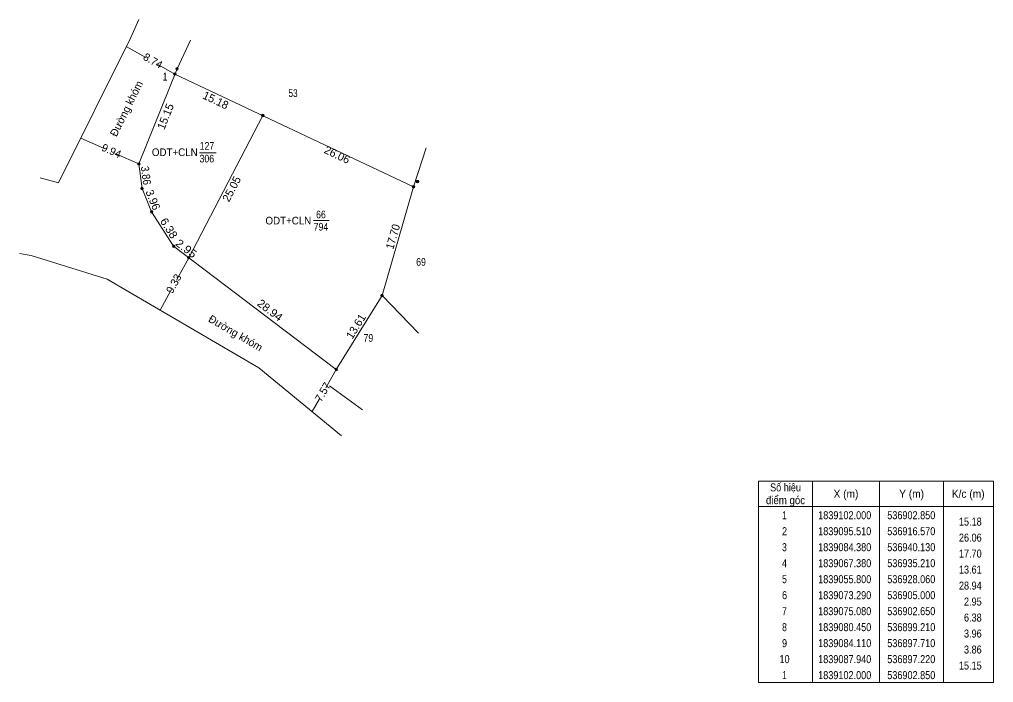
# Model space of a CAD drawing. Header units: metres. Extents: x 536641 to 537090, y 1839007 to 1839318.
# Drawn here: x 536878.6 to 537030.8, y 1839006.9 to 1839110.5 of the extents above; entities that cross this region are included whole.
import ezdxf
from ezdxf.enums import TextEntityAlignment as Align

# ---------------------------------------------------------------- set-up
doc = ezdxf.new("R2010")
doc.units = ezdxf.units.M
doc.header["$LTSCALE"] = 0.5
doc.layers.add('15', color=7, linetype='Continuous', lineweight=13)
doc.layers.add('63', color=7, linetype='Continuous', lineweight=13)

msp = doc.modelspace()

# ---------------------------------------------------------------- hatches: boundary and pattern name
at = {"layer": '15'}
for points in [[(536903.05, 1839102, 1), (536902.65, 1839102, 1)], [(536903.38, 1839102.83, 1), (536902.98, 1839102.83, 1)], [(536916.77, 1839095.51, 1), (536916.37, 1839095.51, 1)], [(536897.42, 1839087.94, 1), (536897.02, 1839087.94, 1)], [(536940.96, 1839085.21, 1), (536940.56, 1839085.21, 1)], [(536897.91, 1839084.11, 1), (536897.51, 1839084.11, 1)], [(536940.33, 1839084.38, 1), (536939.93, 1839084.38, 1)], [(536899.41, 1839080.45, 1), (536899.01, 1839080.45, 1)], [(536902.85, 1839075.08, 1), (536902.45, 1839075.08, 1)], [(536905.2, 1839073.29, 1), (536904.8, 1839073.29, 1)], [(536935.41, 1839067.38, 1), (536935.01, 1839067.38, 1)], [(536928.26, 1839055.8, 1), (536927.86, 1839055.8, 1)]]:
    msp.add_hatch(color=256, dxfattribs=at).paths.add_polyline_path(points)

# ---------------------------------------------------------------- linework, layer by layer
for p, q in [((536895.94, 1839107.7), (536897.22, 1839110.53)), ((536905.29, 1839107.31), (536903.18, 1839102.83)), ((536898.28, 1839104.6), (536895.25, 1839106.32)), ((536902.85, 1839102), (536900.02, 1839103.61)), ((536940.13, 1839084.38), (536902.85, 1839102)), ((536916.57, 1839095.51), (536905, 1839073.29)), ((536891.67, 1839090.41), (536888.14, 1839091.98)), ((536942.08, 1839090.44), (536940.13, 1839084.38)), ((536897.22, 1839087.94), (536893.64, 1839089.53)), ((536906.68, 1839089.66), (536909.29, 1839089.66)), ((536924.49, 1839079.09), (536926.95, 1839079.09)), ((536905, 1839073.29), (536903.11, 1839069.79)), ((536915.96, 1839056.09), (536892.25, 1839069.93)), ((536902.22, 1839068.14), (536900.56, 1839065.08)), ((536940.91, 1839061.51), (536935.21, 1839067.38)), ((536915.96, 1839056.09), (536928.88, 1839045.45)), ((536928.06, 1839055.8), (536926.43, 1839052.97)), ((536926.99, 1839053.26), (536932.15, 1839049.52)), ((536925.43, 1839051.24), (536924.28, 1839049.24))]:
    msp.add_line(p, q, dxfattribs=at)
for points in [[(536895.94, 1839107.7), (536884.66, 1839084.97), (536881.8, 1839085.76)], [(536895.94, 1839107.7), (536884.66, 1839084.97), (536881.8, 1839085.76)], [(536903.18, 1839102.83), (536897.22, 1839087.94), (536897.71, 1839084.11), (536899.21, 1839080.45), (536902.65, 1839075.08), (536928.06, 1839055.8)], [(536903.18, 1839102.83), (536897.22, 1839087.94), (536897.71, 1839084.11), (536899.21, 1839080.45), (536902.65, 1839075.08), (536928.06, 1839055.8)], [(536940.13, 1839084.38), (536935.21, 1839067.38), (536928.06, 1839055.8)], [(536878.56, 1839073.93), (536880.38, 1839073.61), (536892.25, 1839069.93)], [(536878.56, 1839073.93), (536880.38, 1839073.61), (536892.25, 1839069.93)]]:
    msp.add_lwpolyline(points, dxfattribs=at)
for centre in [(536902.85, 1839102), (536903.18, 1839102.83), (536916.57, 1839095.51), (536897.22, 1839087.94), (536940.76, 1839085.21), (536897.71, 1839084.11), (536940.13, 1839084.38), (536899.21, 1839080.45), (536902.65, 1839075.08), (536905, 1839073.29), (536935.21, 1839067.38), (536928.06, 1839055.8)]:
    msp.add_circle(centre, 0.2, dxfattribs=at)
at = {"layer": '63'}
for p, q in [((537002.45, 1839038.38), (537002.45, 1839006.88)), ((537012.95, 1839038.38), (537012.95, 1839006.88)), ((537022.95, 1839038.38), (537022.95, 1839006.88)), ((536994.05, 1839034.38), (537030.75, 1839034.38))]:
    msp.add_line(p, q, dxfattribs=at)
msp.add_lwpolyline([(536994.05, 1839038.38), (537030.75, 1839038.38), (537030.75, 1839006.88), (536994.05, 1839006.88)], close=True, dxfattribs=at)

# ---------------------------------------------------------------- texts
at = {"layer": '15'}
for s, height, rotation, p in [('8.74', 1.2, 330.385, (536899.1185, 1839103.5553)), ('Đường khóm', 1.2, 63.607, (536895.8169, 1839096.3333)), ('15.18', 1.25, 334.684, (536908.9528, 1839097.3394)), ('15.15', 1.25, 68.178, (536901.9599, 1839095.1377)), ('9.94', 1.2, 336.014, (536892.6861, 1839089.4532)), ('25.05', 1.25, 62.494, (536912.267, 1839083.7464)), ('3.96', 1.25, 292.286, (536898.8383, 1839082.097)), ('9.33', 1.2, 61.595, (536903.2012, 1839068.9546)), ('Đường khóm', 1.2, 329.727, (536912.0275, 1839060.9941)), ('7.57', 1.2, 60.049, (536926.4758, 1839052.0004))]:
    msp.add_text(s, height=height, rotation=rotation, dxfattribs=at).set_placement(p, align=Align.CENTER)
for s, height, width, p in [(' 1', 1.25, 0.75, (536901.65, 1839100.98)), ('ODT+CLN', 1.2, 0.95, (536924.15, 1839078.49)), ('ODT+CLN', 1.2, 0.95, (536924.15, 1839078.49))]:
    msp.add_text(s, height=height, dxfattribs=dict(at, width=width)).set_placement(p, align=Align.RIGHT)
for s, width, p in [('53', 0.8, (536921.3, 1839098.42)), ('127', 0.85, (536907.855, 1839090.17)), ('ODT+CLN', 0.95, (536902.825, 1839089.18)), ('306', 0.85, (536907.83, 1839088.18)), ('66', 0.85, (536925.665, 1839079.44)), ('794', 0.85, (536925.665, 1839077.53)), ('69', 0.85, (536941.3, 1839072.03)), ('79', 0.85, (536933.07, 1839060.15))]:
    msp.add_text(s, height=1.2, dxfattribs=dict(at, width=width)).set_placement(p, align=Align.CENTER)
for s, rotation, width, p in [('3.86', 277.291, 0.9, (536897.7075, 1839086.0643)), ('6.38', 302.643, 1.05, (536901.3827, 1839077.5671)), ('2.95', 322.703, 1.1, (536904.2463, 1839074.2255)), ('28.94', 322.821, 1.05, (536917.3223, 1839064.5879))]:
    msp.add_text(s, height=1.25, rotation=rotation, dxfattribs=dict(at, width=width)).set_placement(p, align=Align.CENTER)
at = {"layer": '63'}
for s, rotation, p in [('26.06', 334.713, (536927.9231, 1839088.821)), ('13.61', 58.307, (536931.6586, 1839062.2317))]:
    msp.add_text(s, height=1.25, rotation=rotation, dxfattribs=at).set_placement(p, align=Align.CENTER)
at = {"layer": '63', "width": 0.95}
msp.add_text('17.70', height=1.25, rotation=73.859, dxfattribs=at).set_placement((536937.5046, 1839076.4063), align=Align.CENTER)
at = {"layer": '63'}
for s, width, p in [('Số hiệu', 0.85, (536998.25, 1839036.76)), ('X (m)', 0.95, (537007.7, 1839035.76)), ('Y (m)', 0.95, (537017.955, 1839035.76)), ('K/c (m)', 0.95, (537026.795, 1839035.76)), ('điểm góc', 0.9, (536998.25, 1839034.76)), (' 1', 0.75, (536997.9, 1839032.41)), ('1839102.000', 0.85, (537007.5, 1839032.41)), ('536902.850', 0.85, (537017.9, 1839032.41)), (' 2', 0.85, (536997.905, 1839029.91)), ('1839095.510', 0.85, (537007.5, 1839029.91)), ('536916.570', 0.85, (537017.9, 1839029.91)), (' 3', 0.8, (536997.895, 1839027.41)), ('1839084.380', 0.85, (537007.5, 1839027.41)), ('536940.130', 0.85, (537017.9, 1839027.41)), (' 4', 0.85, (536997.9, 1839024.91)), ('1839067.380', 0.85, (537007.5, 1839024.91)), ('536935.210', 0.85, (537017.9, 1839024.91)), (' 5', 0.8, (536997.905, 1839022.41)), ('1839055.800', 0.85, (537007.5, 1839022.41)), ('536928.060', 0.85, (537017.9, 1839022.41)), (' 6', 0.85, (536997.905, 1839019.91)), ('1839073.290', 0.85, (537007.5, 1839019.91)), ('536905.000', 0.85, (537017.9, 1839019.91)), (' 7', 0.8, (536997.905, 1839017.41)), ('1839075.080', 0.85, (537007.5, 1839017.41)), ('536902.650', 0.85, (537017.9, 1839017.41)), (' 8', 0.8, (536997.905, 1839014.91)), ('1839080.450', 0.85, (537007.5, 1839014.91)), ('536899.210', 0.85, (537017.9, 1839014.91)), (' 9', 0.85, (536997.9, 1839012.41)), ('1839084.110', 0.85, (537007.5, 1839012.41)), ('536897.710', 0.85, (537017.9, 1839012.41)), (' 10', 0.85, (536997.9, 1839009.91)), ('1839087.940', 0.85, (537007.5, 1839009.91)), ('536897.220', 0.85, (537017.9, 1839009.91)), (' 1', 0.75, (536997.9, 1839007.41)), ('1839102.000', 0.85, (537007.5, 1839007.41)), ('536902.850', 0.85, (537017.9, 1839007.41))]:
    msp.add_text(s, height=1.25, dxfattribs=dict(at, width=width)).set_placement(p, align=Align.CENTER)
at = {"layer": '63', "width": 0.85}
for s, p in [('15.18', (537028.9, 1839031.41)), ('26.06', (537028.9, 1839028.91)), ('17.70', (537028.9, 1839026.41)), ('13.61', (537028.9, 1839023.91)), ('28.94', (537028.9, 1839021.41)), ('2.95', (537028.9, 1839018.91)), ('6.38', (537028.9, 1839016.41)), ('3.96', (537028.9, 1839013.91)), ('3.86', (537028.9, 1839011.41)), ('15.15', (537028.9, 1839008.91))]:
    msp.add_text(s, height=1.25, dxfattribs=at).set_placement(p, align=Align.RIGHT)

doc.saveas('drawing.dxf')
